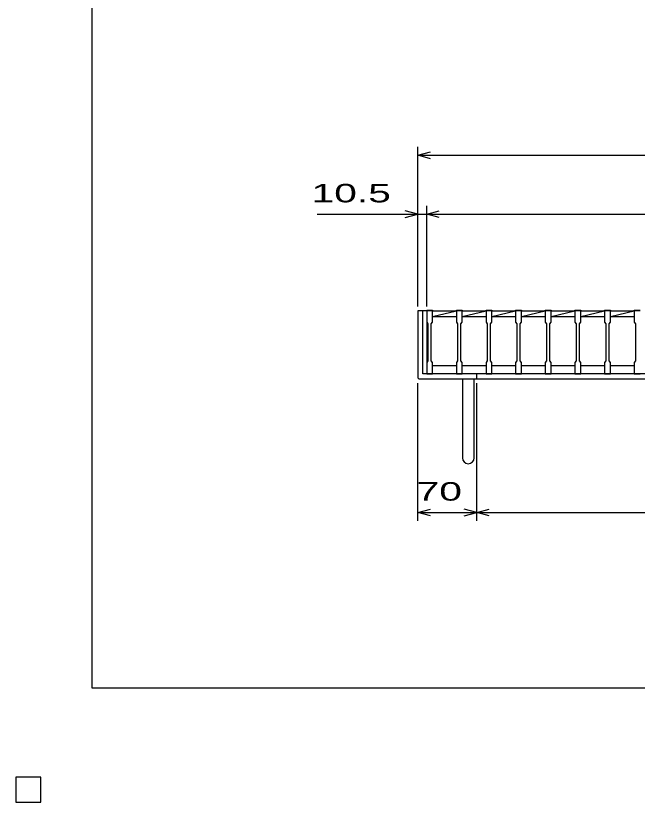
# Model space of a CAD drawing. Units: millimetres, scale not verified. Extents: x -1820 to 1731, y -1282 to 1054.
# Drawn here: x -1820 to -1080, y -1282 to -346 of the extents above; entities that cross this region are included whole.
import ezdxf
from ezdxf.enums import TextEntityAlignment as Align

# ---------------------------------------------------------------- set-up
doc = ezdxf.new("R2010")
doc.units = ezdxf.units.MM
doc.header["$LTSCALE"] = 10
for name, color, linetype, lineweight in [('0_2', 150, 'Continuous', 25), ('16', 3, 'Continuous', 25), ('19', 6, 'Continuous', 25), ('22', 4, 'Continuous', 25), ('24', 2, 'Continuous', 25), ('32', 4, 'Continuous', 25)]:
    doc.layers.add(name, color=color, linetype=linetype, lineweight=lineweight)
doc.styles.add('ベクトル', font='')
doc.styles.get('ベクトル').set_extended_font_data('ベクトル')

msp = doc.modelspace()

# ---------------------------------------------------------------- linework, layer by layer
at = {"layer": '0_2'}
for p, q in [((-1729, -1146.5), (-1729, 1053.5)), ((1731, -1146.5), (-1729, -1146.5)), ((-1790, -1252.5), (-1820, -1252.5)), ((-1820, -1252.5), (-1820, -1282.5)), ((-1790, -1252.5), (-1820, -1252.5)), ((-1820, -1252.5), (-1820, -1282.5)), ((-1790, -1252.5), (-1820, -1252.5)), ((-1820, -1252.5), (-1820, -1282.5)), ((-1790, -1252.5), (-1820, -1252.5)), ((-1820, -1252.5), (-1820, -1282.5)), ((-1790, -1252.5), (-1820, -1252.5)), ((-1820, -1252.5), (-1820, -1282.5)), ((-1790, -1282.5), (-1790, -1252.5)), ((-1790, -1282.5), (-1790, -1252.5)), ((-1790, -1282.5), (-1790, -1252.5)), ((-1790, -1282.5), (-1790, -1252.5)), ((-1790, -1282.5), (-1790, -1252.5)), ((-1820, -1282.5), (-1790, -1282.5)), ((-1820, -1282.5), (-1790, -1282.5)), ((-1820, -1282.5), (-1790, -1282.5)), ((-1820, -1282.5), (-1790, -1282.5)), ((-1820, -1282.5), (-1790, -1282.5))]:
    msp.add_line(p, q, dxfattribs=at)
at = {"layer": '16'}
for p, q in [((-1331, -697.5), (-1331, -696.8)), ((-1331, -696.8), (-1324, -696.8)), ((-1331, -697.5), (-1331, -711)), ((-1324, -697.5), (-1331, -697.5)), ((-1331, -697.5), (-1331, -762.5)), ((-1324, -696.8), (-1324, -697.5)), ((-1324, -711), (-1324, -697.5)), ((-1324, -697.5), (-1295.7, -697.5)), ((-1324, -704.5), (-1295.7, -697.5)), ((-1295.7, -697.5), (-1295.7, -696.8)), ((-1295.7, -696.8), (-1288.7, -696.8)), ((-1295.7, -697.5), (-1295.7, -711)), ((-1288.7, -697.5), (-1295.7, -697.5)), ((-1288.7, -696.8), (-1288.7, -697.5)), ((-1288.7, -711), (-1288.7, -697.5)), ((-1288.7, -697.5), (-1260.4, -697.5)), ((-1288.7, -704.5), (-1260.4, -697.5)), ((-1260.4, -697.5), (-1260.4, -696.8)), ((-1260.4, -696.8), (-1253.4, -696.8)), ((-1260.4, -697.5), (-1260.4, -711)), ((-1253.4, -697.5), (-1260.4, -697.5)), ((-1253.4, -696.8), (-1253.4, -697.5)), ((-1253.4, -711), (-1253.4, -697.5)), ((-1253.4, -697.5), (-1225.1, -697.5)), ((-1253.4, -704.5), (-1225.1, -697.5)), ((-1225.1, -697.5), (-1225.1, -696.8)), ((-1225.1, -696.8), (-1218.1, -696.8)), ((-1225.1, -697.5), (-1225.1, -711)), ((-1218.1, -697.5), (-1225.1, -697.5)), ((-1218.1, -696.8), (-1218.1, -697.5)), ((-1218.1, -711), (-1218.1, -697.5)), ((-1218.1, -697.5), (-1189.8, -697.5)), ((-1218.1, -704.5), (-1189.8, -697.5)), ((-1189.8, -697.5), (-1189.8, -696.8)), ((-1189.8, -696.8), (-1182.8, -696.8)), ((-1189.8, -697.5), (-1189.8, -711)), ((-1182.8, -697.5), (-1189.8, -697.5)), ((-1182.8, -696.8), (-1182.8, -697.5)), ((-1182.8, -711), (-1182.8, -697.5)), ((-1182.8, -697.5), (-1154.5, -697.5)), ((-1182.8, -704.5), (-1154.5, -697.5)), ((-1154.5, -697.5), (-1154.5, -696.8)), ((-1154.5, -696.8), (-1147.5, -696.8)), ((-1154.5, -697.5), (-1154.5, -711)), ((-1147.5, -697.5), (-1154.5, -697.5)), ((-1147.5, -696.8), (-1147.5, -697.5)), ((-1147.5, -711), (-1147.5, -697.5)), ((-1147.5, -697.5), (-1119.2, -697.5)), ((-1147.5, -704.5), (-1119.2, -697.5)), ((-1119.2, -697.5), (-1119.2, -696.8)), ((-1119.2, -696.8), (-1112.2, -696.8)), ((-1119.2, -697.5), (-1119.2, -711)), ((-1112.2, -697.5), (-1119.2, -697.5)), ((-1112.2, -696.8), (-1112.2, -697.5)), ((-1112.2, -711), (-1112.2, -697.5)), ((-1112.2, -697.5), (-1083.9, -697.5)), ((-1112.2, -704.5), (-1083.9, -697.5)), ((-1083.9, -697.5), (-1083.9, -696.8)), ((-1083.9, -696.8), (-1076.9, -696.8)), ((-1083.9, -697.5), (-1083.9, -711)), ((-1076.9, -697.5), (-1083.9, -697.5)), ((-1331, -711), (-1329.5, -713)), ((-1325.5, -713), (-1324, -711)), ((-1324, -704.5), (-1295.7, -704.5)), ((-1295.7, -711), (-1294.2, -713)), ((-1290.2, -713), (-1288.7, -711)), ((-1288.7, -704.5), (-1260.4, -704.5)), ((-1260.4, -711), (-1258.9, -713)), ((-1254.9, -713), (-1253.4, -711)), ((-1253.4, -704.5), (-1225.1, -704.5)), ((-1225.1, -711), (-1223.6, -713)), ((-1219.6, -713), (-1218.1, -711)), ((-1218.1, -704.5), (-1189.8, -704.5)), ((-1189.8, -711), (-1188.3, -713)), ((-1184.3, -713), (-1182.8, -711)), ((-1182.8, -704.5), (-1154.5, -704.5)), ((-1154.5, -711), (-1153, -713)), ((-1149, -713), (-1147.5, -711)), ((-1147.5, -704.5), (-1119.2, -704.5)), ((-1119.2, -711), (-1117.7, -713)), ((-1113.7, -713), (-1112.2, -711)), ((-1112.2, -704.5), (-1083.9, -704.5)), ((-1083.9, -711), (-1082.4, -713)), ((-1329.5, -713), (-1329.5, -757)), ((-1325.5, -757), (-1325.5, -713)), ((-1294.2, -713), (-1294.2, -757)), ((-1290.2, -757), (-1290.2, -713)), ((-1258.9, -713), (-1258.9, -757)), ((-1254.9, -757), (-1254.9, -713)), ((-1223.6, -713), (-1223.6, -757)), ((-1219.6, -757), (-1219.6, -713)), ((-1188.3, -713), (-1188.3, -757)), ((-1184.3, -757), (-1184.3, -713)), ((-1153, -713), (-1153, -757)), ((-1149, -757), (-1149, -713)), ((-1117.7, -713), (-1117.7, -757)), ((-1113.7, -757), (-1113.7, -713)), ((-1082.4, -713), (-1082.4, -757)), ((-1329.5, -757), (-1331, -759)), ((-1324, -759), (-1325.5, -757)), ((-1294.2, -757), (-1295.7, -759)), ((-1288.7, -759), (-1290.2, -757)), ((-1258.9, -757), (-1260.4, -759)), ((-1253.4, -759), (-1254.9, -757)), ((-1223.6, -757), (-1225.1, -759)), ((-1218.1, -759), (-1219.6, -757)), ((-1188.3, -757), (-1189.8, -759)), ((-1182.8, -759), (-1184.3, -757)), ((-1153, -757), (-1154.5, -759)), ((-1147.5, -759), (-1149, -757)), ((-1117.7, -757), (-1119.2, -759)), ((-1112.2, -759), (-1113.7, -757)), ((-1082.4, -757), (-1083.9, -759)), ((-1331, -759), (-1331, -772.5)), ((-1324, -772.5), (-1324, -759)), ((-1324, -762.5), (-1295.7, -762.5)), ((-1295.7, -759), (-1295.7, -772.5)), ((-1288.7, -772.5), (-1288.7, -759)), ((-1288.7, -762.5), (-1260.4, -762.5)), ((-1260.4, -759), (-1260.4, -772.5)), ((-1253.4, -772.5), (-1253.4, -759)), ((-1253.4, -762.5), (-1225.1, -762.5)), ((-1225.1, -759), (-1225.1, -772.5)), ((-1218.1, -772.5), (-1218.1, -759)), ((-1218.1, -762.5), (-1189.8, -762.5)), ((-1189.8, -759), (-1189.8, -772.5)), ((-1182.8, -772.5), (-1182.8, -759)), ((-1182.8, -762.5), (-1154.5, -762.5)), ((-1154.5, -759), (-1154.5, -772.5)), ((-1147.5, -772.5), (-1147.5, -759)), ((-1147.5, -762.5), (-1119.2, -762.5)), ((-1119.2, -759), (-1119.2, -772.5)), ((-1112.2, -772.5), (-1112.2, -759)), ((-1112.2, -762.5), (-1083.9, -762.5)), ((-1083.9, -759), (-1083.9, -772.5)), ((-1331, -772.5), (-1324, -772.5)), ((-1295.7, -772.5), (-1288.7, -772.5)), ((-1260.4, -772.5), (-1253.4, -772.5)), ((-1225.1, -772.5), (-1218.1, -772.5)), ((-1189.8, -772.5), (-1182.8, -772.5)), ((-1154.5, -772.5), (-1147.5, -772.5)), ((-1119.2, -772.5), (-1112.2, -772.5)), ((-1083.9, -772.5), (-1076.9, -772.5)), ((-1790, -1252.5), (-1820, -1252.5)), ((-1820, -1252.5), (-1820, -1282.5)), ((-1790, -1252.5), (-1820, -1252.5)), ((-1820, -1252.5), (-1820, -1282.5)), ((-1790, -1252.5), (-1820, -1252.5)), ((-1820, -1252.5), (-1820, -1282.5)), ((-1790, -1252.5), (-1820, -1252.5)), ((-1820, -1252.5), (-1820, -1282.5)), ((-1790, -1252.5), (-1820, -1252.5)), ((-1820, -1252.5), (-1820, -1282.5)), ((-1790, -1282.5), (-1790, -1252.5)), ((-1790, -1282.5), (-1790, -1252.5)), ((-1790, -1282.5), (-1790, -1252.5)), ((-1790, -1282.5), (-1790, -1252.5)), ((-1790, -1282.5), (-1790, -1252.5)), ((-1820, -1282.5), (-1790, -1282.5)), ((-1820, -1282.5), (-1790, -1282.5)), ((-1820, -1282.5), (-1790, -1282.5)), ((-1820, -1282.5), (-1790, -1282.5)), ((-1820, -1282.5), (-1790, -1282.5))]:
    msp.add_line(p, q, dxfattribs=at)
at = {"layer": '19'}
for p, q in [((-1331, -697.5), (-1341.5, -697.5)), ((-1341.5, -697.5), (-1341.5, -777.5)), ((-1335.5, -772.5), (-1335.5, -697.5)), ((-507.5, -772.5), (-1335.5, -772.5)), ((-1271.5, -778.5), (-1271.5, -772.5)), ((-1341.5, -777.5), (-1340.5, -778.5)), ((-1340.5, -778.5), (-502.5, -778.5)), ((-1288.5, -778.5), (-1288.5, -872.5)), ((-1274.5, -872.5), (-1274.5, -778.5))]:
    msp.add_line(p, q, dxfattribs=at)
msp.add_arc((-1281.5, -872.5), 7, 180, 0, dxfattribs=at)
at = {"layer": '22'}
for p, q in [((-1341.5, -692.5), (-1341.5, -502.5)), ((-1341.5, -512.5), (-1326.5, -508.5)), ((-1326.5, -516.5), (-1341.5, -512.5)), ((-1341.5, -512.5), (-501.5, -512.5)), ((-1341.5, -582.5), (-1356.5, -578.5)), ((-1341.5, -692.5), (-1341.5, -572.5)), ((-1331, -692.5), (-1331, -572.5)), ((-1331, -582.5), (-1316, -578.5)), ((-1461.5, -582.5), (-1341.5, -582.5)), ((-1356.5, -586.5), (-1341.5, -582.5)), ((-1341.5, -582.5), (-1331, -582.5)), ((-1316, -586.5), (-1331, -582.5)), ((-1331, -582.5), (-512, -582.5)), ((-1341.5, -947.5), (-1341.5, -783.5)), ((-1271.5, -947.5), (-1271.5, -783.5)), ((-1341.5, -937.5), (-1326.5, -933.5)), ((-1271.5, -937.5), (-1286.5, -933.5)), ((-1271.5, -937.5), (-1256.5, -933.5)), ((-1326.5, -941.5), (-1341.5, -937.5)), ((-1341.5, -937.5), (-1271.5, -937.5)), ((-1286.5, -941.5), (-1271.5, -937.5)), ((-1256.5, -941.5), (-1271.5, -937.5)), ((-1271.5, -937.5), (-571.5, -937.5))]:
    msp.add_line(p, q, dxfattribs=at)
at = {"layer": '22', "color": 2}
for p, q in [((-1790, -1252.5), (-1820, -1252.5)), ((-1820, -1252.5), (-1820, -1282.5)), ((-1790, -1252.5), (-1820, -1252.5)), ((-1820, -1252.5), (-1820, -1282.5)), ((-1790, -1252.5), (-1820, -1252.5)), ((-1820, -1252.5), (-1820, -1282.5)), ((-1790, -1282.5), (-1790, -1252.5)), ((-1790, -1282.5), (-1790, -1252.5)), ((-1790, -1282.5), (-1790, -1252.5)), ((-1820, -1282.5), (-1790, -1282.5)), ((-1820, -1282.5), (-1790, -1282.5)), ((-1820, -1282.5), (-1790, -1282.5))]:
    msp.add_line(p, q, dxfattribs=at)
at = {"layer": '24', "color": 4}
for p, q in [((-1790, -1252.5), (-1820, -1252.5)), ((-1820, -1252.5), (-1820, -1282.5)), ((-1790, -1252.5), (-1820, -1252.5)), ((-1820, -1252.5), (-1820, -1282.5)), ((-1790, -1252.5), (-1820, -1252.5)), ((-1820, -1252.5), (-1820, -1282.5)), ((-1790, -1282.5), (-1790, -1252.5)), ((-1790, -1282.5), (-1790, -1252.5)), ((-1790, -1282.5), (-1790, -1252.5)), ((-1820, -1282.5), (-1790, -1282.5)), ((-1820, -1282.5), (-1790, -1282.5)), ((-1820, -1282.5), (-1790, -1282.5))]:
    msp.add_line(p, q, dxfattribs=at)
at = {"layer": '32'}
for p, q in [((-1790, -1252.5), (-1820, -1252.5)), ((-1820, -1252.5), (-1820, -1282.5)), ((-1790, -1252.5), (-1820, -1252.5)), ((-1820, -1252.5), (-1820, -1282.5)), ((-1790, -1252.5), (-1820, -1252.5)), ((-1820, -1252.5), (-1820, -1282.5)), ((-1790, -1252.5), (-1820, -1252.5)), ((-1820, -1252.5), (-1820, -1282.5)), ((-1790, -1252.5), (-1820, -1252.5)), ((-1820, -1252.5), (-1820, -1282.5)), ((-1790, -1282.5), (-1790, -1252.5)), ((-1790, -1282.5), (-1790, -1252.5)), ((-1790, -1282.5), (-1790, -1252.5)), ((-1790, -1282.5), (-1790, -1252.5)), ((-1790, -1282.5), (-1790, -1252.5)), ((-1820, -1282.5), (-1790, -1282.5)), ((-1820, -1282.5), (-1790, -1282.5)), ((-1820, -1282.5), (-1790, -1282.5)), ((-1820, -1282.5), (-1790, -1282.5)), ((-1820, -1282.5), (-1790, -1282.5))]:
    msp.add_line(p, q, dxfattribs=at)

# ---------------------------------------------------------------- texts
at = {"layer": '22', "color": 2, "style": 'ベクトル', "width": 1.65}
for s, p in [(' 10.5 ', (-1481.5, -557.5)), (' 70 ', (-1356.5, -912.5))]:
    msp.add_text(s, height=21.99, dxfattribs=at).set_placement(p, align=Align.MIDDLE_LEFT)

doc.saveas('drawing.dxf')
